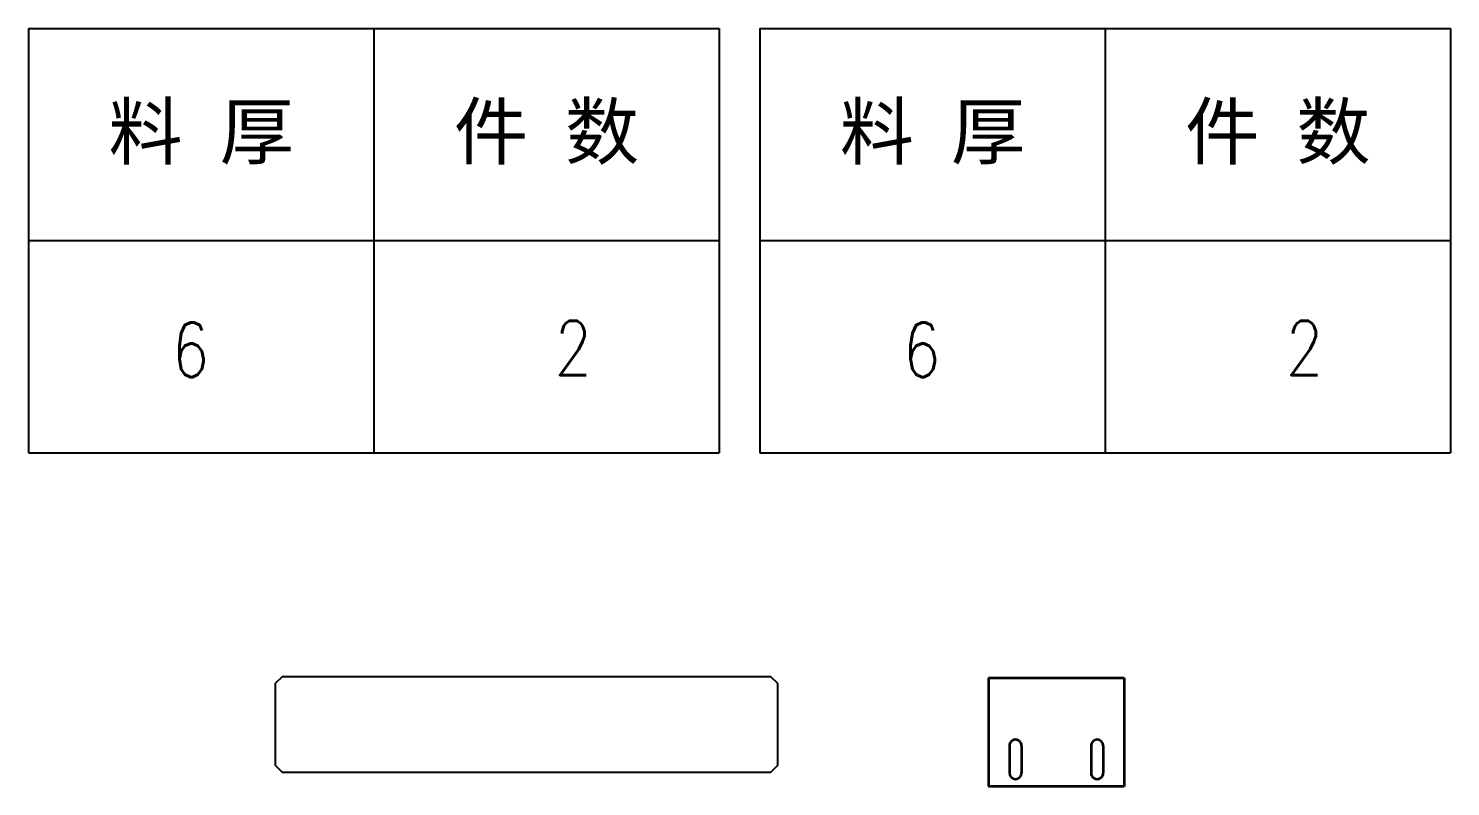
# Model space of a CAD drawing. Header units: millimetres. Extents: x -1727 to 307751, y -105919 to 6637.
# Drawn here: x 9025 to 10071, y 2772 to 3329 of the extents above; entities that cross this region are included whole.
import ezdxf
from ezdxf.enums import TextEntityAlignment as Align

# ---------------------------------------------------------------- set-up
doc = ezdxf.new("R2010")
doc.units = ezdxf.units.MM
doc.styles.add('DIM', font='txt.shx', dxfattribs={"width": 0.8, "bigfont": 'bigfont.shx'})
doc.styles.get("Standard").update_dxf_attribs({"font": 'arial.ttf'})

# ---------------------------------------------------------------- blocks, each defined once
blk = doc.blocks.new('*T16')
at = {"color": 0, "linetype": 'ByBlock', "lineweight": -2, "transparency": 16777216}
for p, q in [((0, 0), (127, 0)), ((0, 0), (0, -78)), ((63.5, 0), (63.5, -78)), ((127, 0), (127, -78)), ((0, -39), (127, -39)), ((0, -78), (127, -78))]:
    blk.add_line(p, q, dxfattribs=at)
at = {"color": 0, "transparency": 16777216, "char_height": 10, "width": 60.5, "attachment_point": 5}
for s, insert in [('{\\fSimSun|b0|i0|c134|p2;料 厚}', (31.75, -19.5)), ('{\\fSimSun|b0|i0|c134|p2;件 数}', (95.25, -19.5))]:
    blk.add_mtext(s, dxfattribs=dict(at, insert=insert))
blk = doc.blocks.new('拆图参数')
blk.add_blockref('*T16', (-63.5, 78))
at = {"style": 'DIM', "width": 0.8}
blk.add_attdef('6', text='', height=10, dxfattribs=at).set_placement((-37.13, 18.91), align=Align.MIDDLE_LEFT)
blk.add_attdef('1', text='', height=10, dxfattribs=at).set_placement((36.65, 19.27), align=Align.MIDDLE_CENTER)

msp = doc.modelspace()

# ---------------------------------------------------------------- linework, layer by layer
at = {"color": 7, "lineweight": 35}
for p, q in [((9731.34057, 2851.77198), (9731.34057, 2771.77198)), ((9731.34057, 2851.77198), (9831.34057, 2851.77198)), ((9831.34057, 2851.77198), (9831.34057, 2771.77198)), ((9746.84057, 2801.77198), (9746.84057, 2781.77198)), ((9755.84057, 2801.77198), (9755.84057, 2781.77198)), ((9806.84057, 2801.77198), (9806.84057, 2781.77198)), ((9815.84057, 2801.77198), (9815.84057, 2781.77198)), ((9831.34057, 2771.77198), (9731.34057, 2771.77198))]:
    msp.add_line(p, q, dxfattribs=at)
msp.add_lwpolyline([(9211.93803, 2782.46525), (9571.50803, 2782.46525), (9576.50803, 2787.46525), (9576.50803, 2847.46525), (9571.50803, 2852.46525), (9211.93803, 2852.46525), (9206.93803, 2847.46525), (9206.93803, 2787.46525)], close=True)
for centre, start, end in [((9751.34057, 2801.77198), 0, 180.00000501), ((9811.34057, 2801.77198), 0, 179.99999499), ((9751.34057, 2781.77198), 180.00000501, 0), ((9811.34057, 2781.77198), 179.99999499, 0)]:
    msp.add_arc(centre, 4.5, start, end, dxfattribs=at)

# ---------------------------------------------------------------- block references
at = {"xscale": 4, "yscale": 4, "zscale": 4}
for p in [(9279.45875, 3017.30674), (9817.24314, 3017.30674)]:
    msp.add_blockref('拆图参数', p, dxfattribs=at).add_auto_attribs({'1': '2', '6': '6'})

doc.saveas('drawing.dxf')
